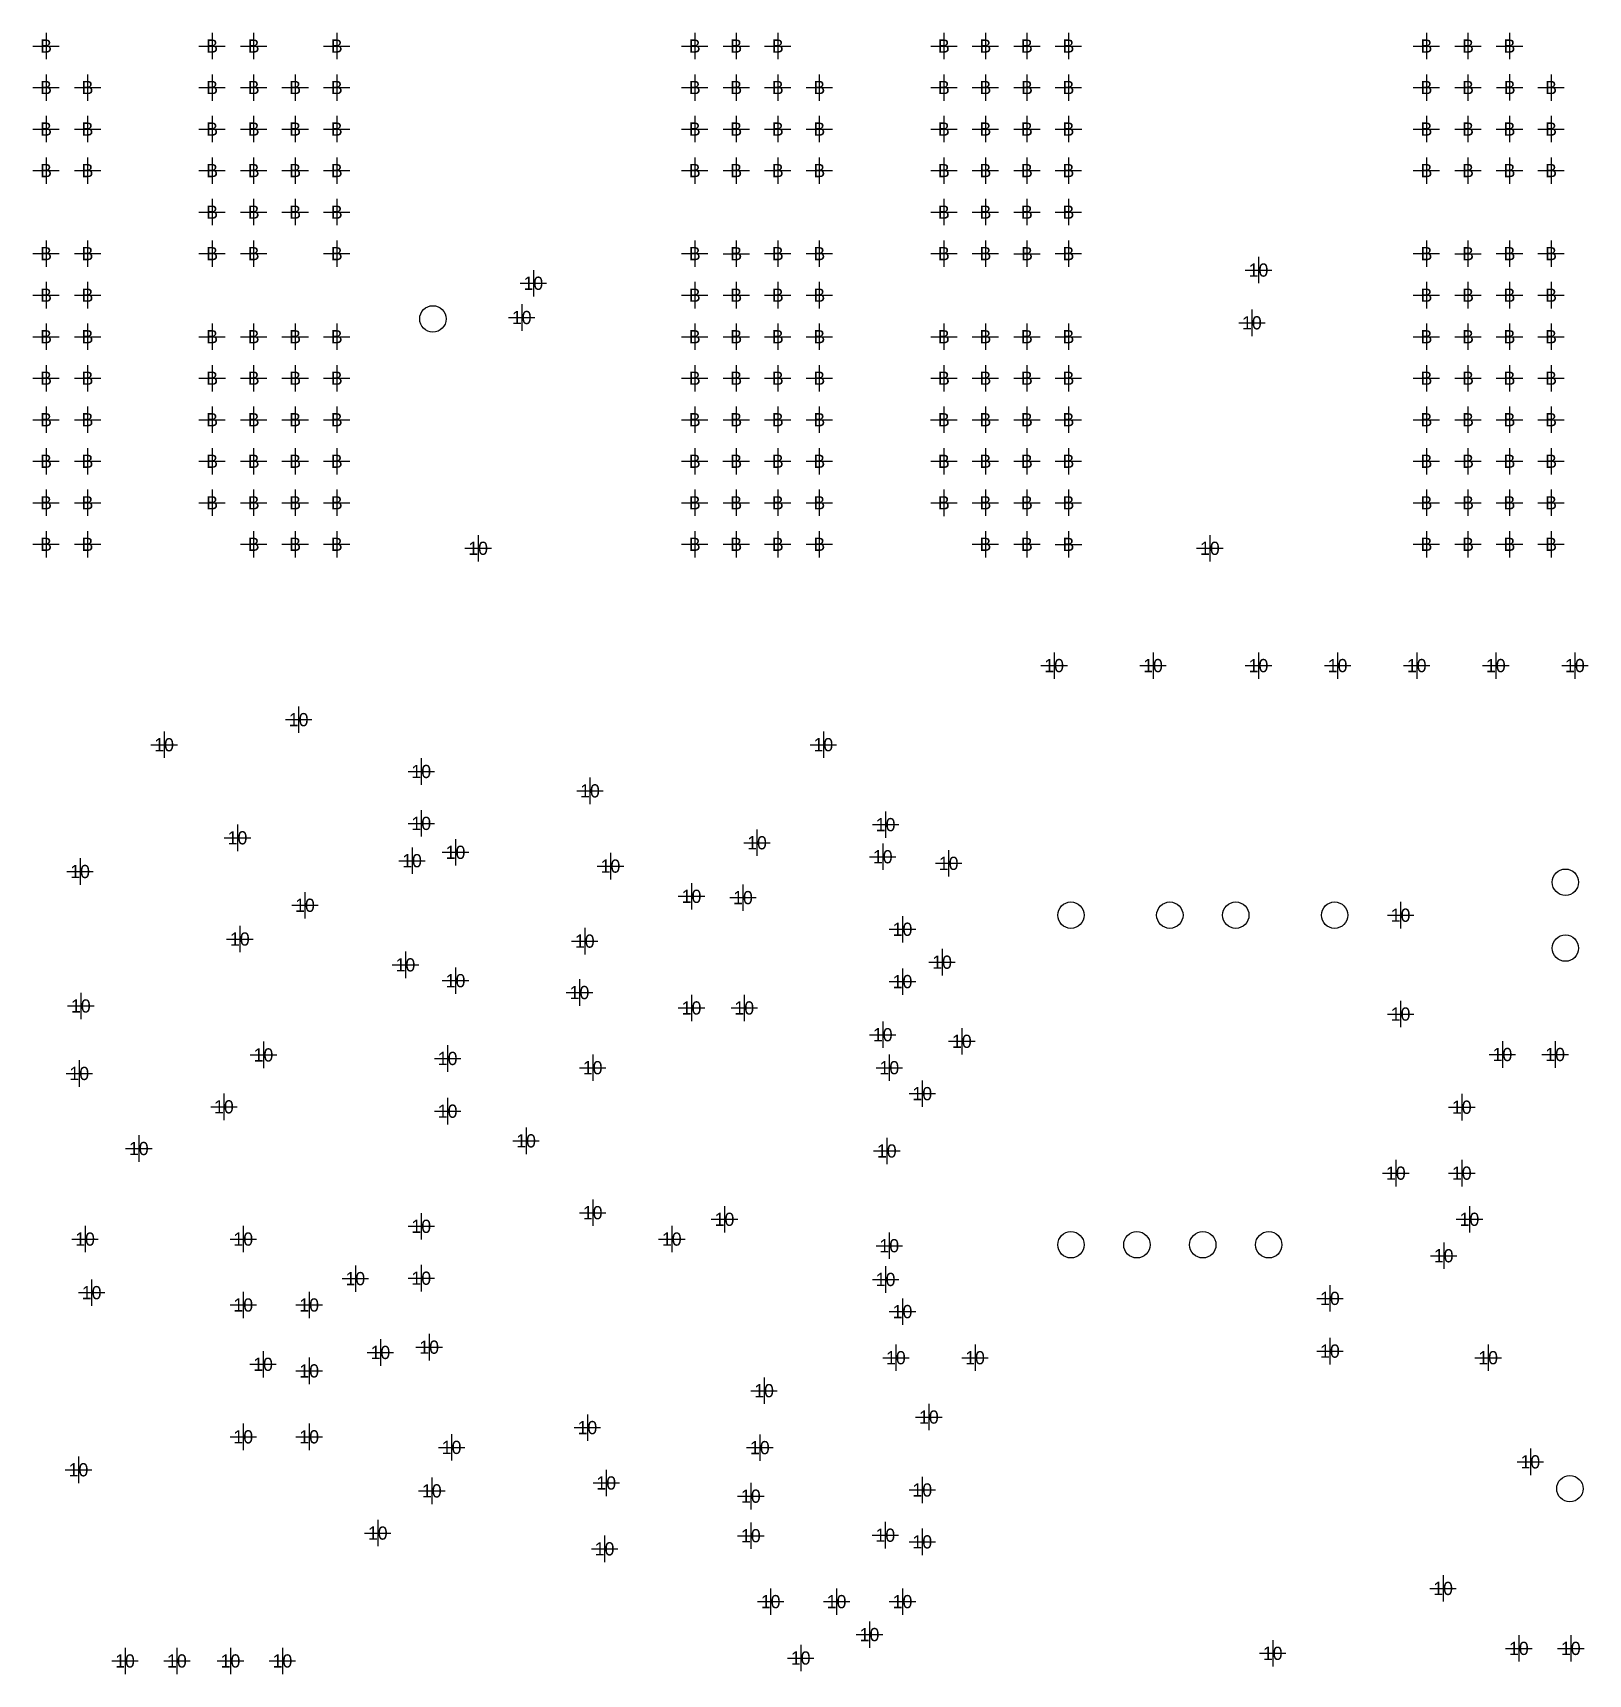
# Model space of a CAD drawing. Extents: x -13164 to 30582, y -10288 to 18382.
# Drawn here: x 3792 to 4972, y 3400 to 4645 of the extents above; entities that cross this region are included whole.
import ezdxf
from ezdxf.enums import TextEntityAlignment as Align

# ---------------------------------------------------------------- set-up
doc = ezdxf.new("R2010")
doc.units = 0
doc.layers.add('MA_NCLEGEND-1-18', color=7, linetype='CONTINUOUS')

# ---------------------------------------------------------------- blocks, each defined once
blk = doc.blocks.new('FIGURE_CROSS')
for points in [[(-0.5, 0), (0.5, 0)], [(0, 0.5), (0, -0.5)]]:
    blk.add_lwpolyline(points)
blk = doc.blocks.new('FIGURE_CIRCLE')
blk.add_circle((0, 0), 0.5)

msp = doc.modelspace()

# ---------------------------------------------------------------- block references
at = {"layer": 'MA_NCLEGEND-1-18'}
for name, p, xscale, yscale in [('FIGURE_CROSS', (3801.957, 4635.457), 20, 20), ('FIGURE_CROSS', (3927.941, 4635.457), 20, 20), ('FIGURE_CROSS', (3959.437, 4635.457), 20, 20), ('FIGURE_CROSS', (4022.429, 4635.457), 20, 20), ('FIGURE_CROSS', (4293.964, 4635.457), 20, 20), ('FIGURE_CROSS', (4325.46, 4635.457), 20, 20), ('FIGURE_CROSS', (4356.957, 4635.457), 20, 20), ('FIGURE_CROSS', (4482.941, 4635.457), 20, 20), ('FIGURE_CROSS', (4514.437, 4635.461), 20, 20), ('FIGURE_CROSS', (4545.933, 4635.461), 20, 20), ('FIGURE_CROSS', (4577.429, 4635.457), 20, 20), ('FIGURE_CROSS', (4848.964, 4635.457), 20, 20), ('FIGURE_CROSS', (4880.46, 4635.457), 20, 20), ('FIGURE_CROSS', (4911.957, 4635.457), 20, 20), ('FIGURE_CROSS', (3801.957, 4603.961), 20, 20), ('FIGURE_CROSS', (3833.453, 4603.961), 20, 20), ('FIGURE_CROSS', (3927.941, 4603.961), 20, 20), ('FIGURE_CROSS', (3959.437, 4603.961), 20, 20), ('FIGURE_CROSS', (3990.933, 4603.961), 20, 20), ('FIGURE_CROSS', (4022.429, 4603.957), 20, 20), ('FIGURE_CROSS', (4293.964, 4603.961), 20, 20), ('FIGURE_CROSS', (4325.463, 4603.943), 20, 20), ('FIGURE_CROSS', (4356.957, 4603.961), 20, 20), ('FIGURE_CROSS', (4388.453, 4603.961), 20, 20), ('FIGURE_CROSS', (4482.941, 4603.961), 20, 20), ('FIGURE_CROSS', (4514.437, 4603.961), 20, 20), ('FIGURE_CROSS', (4545.963, 4603.943), 20, 20), ('FIGURE_CROSS', (4577.429, 4603.957), 20, 20), ('FIGURE_CROSS', (4848.964, 4603.961), 20, 20), ('FIGURE_CROSS', (4880.463, 4603.943), 20, 20), ('FIGURE_CROSS', (4912.04, 4604.044), 20, 20), ('FIGURE_CROSS', (4943.453, 4603.961), 20, 20), ('FIGURE_CROSS', (3801.957, 4572.465), 20, 20), ('FIGURE_CROSS', (3833.453, 4572.465), 20, 20), ('FIGURE_CROSS', (3927.941, 4572.465), 20, 20), ('FIGURE_CROSS', (3959.437, 4572.465), 20, 20), ('FIGURE_CROSS', (3990.933, 4572.465), 20, 20), ('FIGURE_CROSS', (4022.429, 4572.465), 20, 20), ('FIGURE_CROSS', (4293.964, 4572.465), 20, 20), ('FIGURE_CROSS', (4325.461, 4572.465), 20, 20), ('FIGURE_CROSS', (4356.957, 4572.465), 20, 20), ('FIGURE_CROSS', (4388.453, 4572.465), 20, 20), ('FIGURE_CROSS', (4482.963, 4572.443), 20, 20), ('FIGURE_CROSS', (4514.437, 4572.465), 20, 20), ('FIGURE_CROSS', (4545.933, 4572.465), 20, 20), ('FIGURE_CROSS', (4577.463, 4572.443), 20, 20), ('FIGURE_CROSS', (4848.964, 4572.465), 20, 20), ('FIGURE_CROSS', (4880.461, 4572.465), 20, 20), ('FIGURE_CROSS', (4911.957, 4572.464), 20, 20), ('FIGURE_CROSS', (4943.453, 4572.465), 20, 20), ('FIGURE_CROSS', (3801.957, 4540.969), 20, 20), ('FIGURE_CROSS', (3833.453, 4540.968), 20, 20), ('FIGURE_CROSS', (3927.941, 4540.969), 20, 20), ('FIGURE_CROSS', (3959.437, 4540.969), 20, 20), ('FIGURE_CROSS', (3990.933, 4540.969), 20, 20), ('FIGURE_CROSS', (4022.429, 4540.968), 20, 20), ('FIGURE_CROSS', (4293.964, 4540.968), 20, 20), ('FIGURE_CROSS', (4325.461, 4540.968), 20, 20), ('FIGURE_CROSS', (4356.957, 4540.969), 20, 20), ('FIGURE_CROSS', (4388.453, 4540.968), 20, 20), ('FIGURE_CROSS', (4482.941, 4540.969), 20, 20), ('FIGURE_CROSS', (4514.437, 4540.969), 20, 20), ('FIGURE_CROSS', (4545.933, 4540.969), 20, 20), ('FIGURE_CROSS', (4577.429, 4540.968), 20, 20), ('FIGURE_CROSS', (4848.964, 4540.968), 20, 20), ('FIGURE_CROSS', (4880.461, 4540.968), 20, 20), ('FIGURE_CROSS', (4911.957, 4540.968), 20, 20), ('FIGURE_CROSS', (4943.453, 4540.968), 20, 20), ('FIGURE_CROSS', (3927.941, 4509.472), 20, 20), ('FIGURE_CROSS', (3959.437, 4509.472), 20, 20), ('FIGURE_CROSS', (3990.933, 4509.472), 20, 20), ('FIGURE_CROSS', (4022.429, 4509.472), 20, 20), ('FIGURE_CROSS', (4482.941, 4509.472), 20, 20), ('FIGURE_CROSS', (4514.437, 4509.472), 20, 20), ('FIGURE_CROSS', (4545.933, 4509.472), 20, 20), ('FIGURE_CROSS', (4577.429, 4509.472), 20, 20), ('FIGURE_CROSS', (3801.957, 4477.976), 20, 20), ('FIGURE_CROSS', (3833.453, 4477.976), 20, 20), ('FIGURE_CROSS', (3927.941, 4477.976), 20, 20), ('FIGURE_CROSS', (3959.437, 4477.976), 20, 20), ('FIGURE_CROSS', (4022.429, 4477.972), 20, 20), ('FIGURE_CROSS', (4293.964, 4477.976), 20, 20), ('FIGURE_CROSS', (4325.463, 4477.943), 20, 20), ('FIGURE_CROSS', (4356.957, 4477.976), 20, 20), ('FIGURE_CROSS', (4388.453, 4477.976), 20, 20), ('FIGURE_CROSS', (4482.941, 4477.976), 20, 20), ('FIGURE_CROSS', (4514.437, 4477.976), 20, 20), ('FIGURE_CROSS', (4545.963, 4477.943), 20, 20), ('FIGURE_CROSS', (4577.429, 4477.976), 20, 20), ('FIGURE_CROSS', (4848.964, 4477.976), 20, 20), ('FIGURE_CROSS', (4880.463, 4477.943), 20, 20), ('FIGURE_CROSS', (4911.957, 4477.976), 20, 20), ('FIGURE_CROSS', (4943.453, 4477.976), 20, 20), ('FIGURE_CROSS', (4721.571, 4465.512), 20.079, 20.079), ('FIGURE_CROSS', (4171.571, 4455.512), 20.079, 20.079), ('FIGURE_CROSS', (3801.957, 4446.48), 20, 20), ('FIGURE_CROSS', (3833.453, 4446.48), 20, 20), ('FIGURE_CROSS', (4293.964, 4446.48), 20, 20), ('FIGURE_CROSS', (4325.461, 4446.48), 20, 20), ('FIGURE_CROSS', (4356.957, 4446.48), 20, 20), ('FIGURE_CROSS', (4388.453, 4446.48), 20, 20), ('FIGURE_CROSS', (4848.964, 4446.48), 20, 20), ('FIGURE_CROSS', (4880.461, 4446.48), 20, 20), ('FIGURE_CROSS', (4911.957, 4446.48), 20, 20), ('FIGURE_CROSS', (4943.453, 4446.48), 20, 20), ('FIGURE_CIRCLE', (4095.377, 4428.473), 20, 20), ('FIGURE_CROSS', (4162.758, 4429.525), 20.079, 20.079), ('FIGURE_CROSS', (4716.571, 4425.512), 20.079, 20.079), ('FIGURE_CROSS', (3801.957, 4414.984), 20, 20), ('FIGURE_CROSS', (3833.453, 4414.984), 20, 20), ('FIGURE_CROSS', (3927.941, 4414.984), 20, 20), ('FIGURE_CROSS', (3959.437, 4414.984), 20, 20), ('FIGURE_CROSS', (3990.933, 4414.984), 20, 20), ('FIGURE_CROSS', (4022.429, 4414.984), 20, 20), ('FIGURE_CROSS', (4293.963, 4414.943), 20, 20), ('FIGURE_CROSS', (4325.461, 4414.984), 20, 20), ('FIGURE_CROSS', (4356.957, 4414.984), 20, 20), ('FIGURE_CROSS', (4388.453, 4414.984), 20, 20), ('FIGURE_CROSS', (4482.941, 4414.984), 20, 20), ('FIGURE_CROSS', (4514.437, 4414.984), 20, 20), ('FIGURE_CROSS', (4545.933, 4414.984), 20, 20), ('FIGURE_CROSS', (4577.429, 4414.984), 20, 20), ('FIGURE_CROSS', (4848.963, 4414.943), 20, 20), ('FIGURE_CROSS', (4880.461, 4414.984), 20, 20), ('FIGURE_CROSS', (4911.957, 4414.984), 20, 20), ('FIGURE_CROSS', (4943.453, 4414.984), 20, 20), ('FIGURE_CROSS', (3801.957, 4383.488), 20, 20), ('FIGURE_CROSS', (3833.453, 4383.488), 20, 20), ('FIGURE_CROSS', (3927.941, 4383.488), 20, 20), ('FIGURE_CROSS', (3928.001, 4383.488), 20, 20), ('FIGURE_CROSS', (3959.437, 4383.488), 20, 20), ('FIGURE_CROSS', (3990.933, 4383.488), 20, 20), ('FIGURE_CROSS', (4022.429, 4383.488), 20, 20), ('FIGURE_CROSS', (4293.964, 4383.488), 20, 20), ('FIGURE_CROSS', (4325.461, 4383.488), 20, 20), ('FIGURE_CROSS', (4356.957, 4383.488), 20, 20), ('FIGURE_CROSS', (4388.453, 4383.488), 20, 20), ('FIGURE_CROSS', (4482.941, 4383.488), 20, 20), ('FIGURE_CROSS', (4483.001, 4383.488), 20, 20), ('FIGURE_CROSS', (4514.437, 4383.488), 20, 20), ('FIGURE_CROSS', (4545.933, 4383.488), 20, 20), ('FIGURE_CROSS', (4577.429, 4383.488), 20, 20), ('FIGURE_CROSS', (4848.964, 4383.488), 20, 20), ('FIGURE_CROSS', (4880.461, 4383.488), 20, 20), ('FIGURE_CROSS', (4911.957, 4383.488), 20, 20), ('FIGURE_CROSS', (4943.453, 4383.488), 20, 20), ('FIGURE_CROSS', (3801.957, 4351.992), 20, 20), ('FIGURE_CROSS', (3833.453, 4351.992), 20, 20), ('FIGURE_CROSS', (3927.941, 4351.992), 20, 20), ('FIGURE_CROSS', (3959.437, 4351.992), 20, 20), ('FIGURE_CROSS', (3990.933, 4351.992), 20, 20), ('FIGURE_CROSS', (4022.429, 4351.992), 20, 20), ('FIGURE_CROSS', (4293.964, 4351.992), 20, 20), ('FIGURE_CROSS', (4325.461, 4351.992), 20, 20), ('FIGURE_CROSS', (4356.957, 4351.992), 20, 20), ('FIGURE_CROSS', (4388.453, 4351.992), 20, 20), ('FIGURE_CROSS', (4482.881, 4351.992), 20, 20), ('FIGURE_CROSS', (4482.941, 4351.992), 20, 20), ('FIGURE_CROSS', (4514.437, 4351.992), 20, 20), ('FIGURE_CROSS', (4545.933, 4351.992), 20, 20), ('FIGURE_CROSS', (4577.429, 4351.992), 20, 20), ('FIGURE_CROSS', (4848.964, 4351.992), 20, 20), ('FIGURE_CROSS', (4880.461, 4351.992), 20, 20), ('FIGURE_CROSS', (4911.957, 4351.992), 20, 20), ('FIGURE_CROSS', (4943.453, 4351.992), 20, 20), ('FIGURE_CROSS', (3801.957, 4320.496), 20, 20), ('FIGURE_CROSS', (3833.453, 4320.496), 20, 20), ('FIGURE_CROSS', (3927.941, 4320.496), 20, 20), ('FIGURE_CROSS', (3959.437, 4320.496), 20, 20), ('FIGURE_CROSS', (3990.933, 4320.496), 20, 20), ('FIGURE_CROSS', (4022.429, 4320.496), 20, 20), ('FIGURE_CROSS', (4293.964, 4320.496), 20, 20), ('FIGURE_CROSS', (4325.401, 4320.496), 20, 20), ('FIGURE_CROSS', (4325.461, 4320.496), 20, 20), ('FIGURE_CROSS', (4356.957, 4320.496), 20, 20), ('FIGURE_CROSS', (4388.453, 4320.496), 20, 20), ('FIGURE_CROSS', (4482.941, 4320.496), 20, 20), ('FIGURE_CROSS', (4482.941, 4320.436), 20, 20), ('FIGURE_CROSS', (4514.437, 4320.496), 20, 20), ('FIGURE_CROSS', (4545.933, 4320.496), 20, 20), ('FIGURE_CROSS', (4577.429, 4320.496), 20, 20), ('FIGURE_CROSS', (4848.964, 4320.496), 20, 20), ('FIGURE_CROSS', (4880.461, 4320.496), 20, 20), ('FIGURE_CROSS', (4911.957, 4320.496), 20, 20), ('FIGURE_CROSS', (4943.453, 4320.496), 20, 20), ('FIGURE_CROSS', (3801.957, 4289), 20, 20), ('FIGURE_CROSS', (3833.453, 4289), 20, 20), ('FIGURE_CROSS', (3927.941, 4289), 20, 20), ('FIGURE_CROSS', (3959.437, 4289), 20, 20), ('FIGURE_CROSS', (3990.933, 4289), 20, 20), ('FIGURE_CROSS', (4022.43, 4289.001), 20, 20), ('FIGURE_CROSS', (4293.964, 4289), 20, 20), ('FIGURE_CROSS', (4325.461, 4289), 20, 20), ('FIGURE_CROSS', (4356.957, 4289), 20, 20), ('FIGURE_CROSS', (4388.453, 4289), 20, 20), ('FIGURE_CROSS', (4482.941, 4289), 20, 20), ('FIGURE_CROSS', (4482.941, 4288.94), 20, 20), ('FIGURE_CROSS', (4514.437, 4289), 20, 20), ('FIGURE_CROSS', (4545.933, 4289), 20, 20), ('FIGURE_CROSS', (4577.43, 4289.001), 20, 20), ('FIGURE_CROSS', (4848.964, 4289), 20, 20), ('FIGURE_CROSS', (4880.461, 4289), 20, 20), ('FIGURE_CROSS', (4911.957, 4289), 20, 20), ('FIGURE_CROSS', (4943.453, 4289), 20, 20), ('FIGURE_CROSS', (3801.957, 4257.504), 20, 20), ('FIGURE_CROSS', (3833.453, 4257.504), 20, 20), ('FIGURE_CROSS', (3959.437, 4257.504), 20, 20), ('FIGURE_CROSS', (3990.933, 4257.504), 20, 20), ('FIGURE_CROSS', (4022.429, 4257.504), 20, 20), ('FIGURE_CROSS', (4129.706, 4254.473), 20.079, 20.079), ('FIGURE_CROSS', (4293.964, 4257.504), 20, 20), ('FIGURE_CROSS', (4325.461, 4257.504), 20, 20), ('FIGURE_CROSS', (4356.957, 4257.504), 20, 20), ('FIGURE_CROSS', (4388.453, 4257.504), 20, 20), ('FIGURE_CROSS', (4514.437, 4257.504), 20, 20), ('FIGURE_CROSS', (4545.933, 4257.504), 20, 20), ('FIGURE_CROSS', (4577.463, 4257.443), 20, 20), ('FIGURE_CROSS', (4684.706, 4254.473), 20.079, 20.079), ('FIGURE_CROSS', (4848.964, 4257.504), 20, 20), ('FIGURE_CROSS', (4880.464, 4257.504), 20, 20), ('FIGURE_CROSS', (4911.957, 4257.504), 20, 20), ('FIGURE_CROSS', (4943.453, 4257.504), 20, 20), ('FIGURE_CROSS', (4566.572, 4165.512), 20.079, 20.079), ('FIGURE_CROSS', (4641.572, 4165.512), 20.079, 20.079), ('FIGURE_CROSS', (4721.572, 4165.512), 20.079, 20.079), ('FIGURE_CROSS', (4781.572, 4165.512), 20.079, 20.079), ('FIGURE_CROSS', (4841.572, 4165.512), 20.079, 20.079), ('FIGURE_CROSS', (4901.572, 4165.512), 20.079, 20.079), ('FIGURE_CROSS', (4961.572, 4165.512), 20.079, 20.079), ('FIGURE_CROSS', (3993.571, 4124.512), 20.079, 20.079), ('FIGURE_CROSS', (3891.532, 4105.473), 20.079, 20.079), ('FIGURE_CROSS', (4391.532, 4105.512), 20.079, 20.079), ('FIGURE_CROSS', (4086.571, 4085.2), 20.079, 20.079), ('FIGURE_CROSS', (4214.532, 4070.473), 20.079, 20.079), ('FIGURE_CROSS', (4086.571, 4045.822), 20.079, 20.079), ('FIGURE_CROSS', (4438.772, 4044.882), 20.079, 20.079), ('FIGURE_CROSS', (3947.201, 4034.882), 20.079, 20.079), ('FIGURE_CROSS', (4112.571, 4023.882), 20.079, 20.079), ('FIGURE_CROSS', (4341.204, 4031.118), 20.079, 20.079), ('FIGURE_CROSS', (4079.571, 4017.512), 20.079, 20.079), ('FIGURE_CROSS', (4230.0676, 4013.4097), 20.079, 20.079), ('FIGURE_CROSS', (4436.571, 4020.512), 20.079, 20.079), ('FIGURE_CROSS', (4486.571, 4015.512), 20.079, 20.079), ('FIGURE_CROSS', (3827.791, 4009.292), 20.079, 20.079), ('FIGURE_CIRCLE', (4954.331, 4001.182), 20, 20), ('FIGURE_CROSS', (4291.571, 3990.512), 20.079, 20.079), ('FIGURE_CROSS', (4330.571, 3989.512), 20.079, 20.079), ('FIGURE_CROSS', (3998.382, 3983.701), 20.079, 20.079), ('FIGURE_CIRCLE', (4579.331, 3976.182), 20, 20), ('FIGURE_CIRCLE', (4654.331, 3976.182), 20, 20), ('FIGURE_CIRCLE', (4704.331, 3976.182), 20, 20), ('FIGURE_CIRCLE', (4779.331, 3976.182), 20, 20), ('FIGURE_CROSS', (4829.331, 3976.182), 20.079, 20.079), ('FIGURE_CROSS', (4451.571, 3965.512), 20.079, 20.079), ('FIGURE_CROSS', (3948.973, 3958.11), 20.079, 20.079), ('FIGURE_CROSS', (4210.571, 3956.512), 20.079, 20.079), ('FIGURE_CIRCLE', (4954.331, 3951.182), 20, 20), ('FIGURE_CROSS', (4074.571, 3938.512), 20.079, 20.079), ('FIGURE_CROSS', (4481.571, 3940.512), 20.079, 20.079), ('FIGURE_CROSS', (4112.571, 3926.512), 20.079, 20.079), ('FIGURE_CROSS', (4451.571, 3925.824), 20.079, 20.079), ('FIGURE_CROSS', (4206.571, 3917.512), 20.079, 20.079), ('FIGURE_CROSS', (3828.382, 3907.323), 20.079, 20.079), ('FIGURE_CROSS', (4291.57, 3905.82), 20.079, 20.079), ('FIGURE_CROSS', (4331.569, 3905.823), 20.079, 20.079), ('FIGURE_CROSS', (4829.331, 3901.182), 20.079, 20.079), ('FIGURE_CROSS', (4436.571, 3885.512), 20.079, 20.079), ('FIGURE_CROSS', (4496.571, 3880.512), 20.079, 20.079), ('FIGURE_CROSS', (3966.883, 3870.2), 20.079, 20.079), ('FIGURE_CROSS', (4106.571, 3867.512), 20.079, 20.079), ('FIGURE_CROSS', (4906.571, 3870.512), 20.079, 20.079), ('FIGURE_CROSS', (4946.571, 3870.512), 20.079, 20.079), ('FIGURE_CROSS', (3827.201, 3856.142), 20.079, 20.079), ('FIGURE_CROSS', (4216.571, 3860.512), 20.079, 20.079), ('FIGURE_CROSS', (4441.571, 3860.512), 20.079, 20.079), ('FIGURE_CROSS', (4466.57, 3840.822), 20.079, 20.079), ('FIGURE_CROSS', (3936.881, 3830.822), 20.079, 20.079), ('FIGURE_CROSS', (4106.571, 3827.512), 20.079, 20.079), ('FIGURE_CROSS', (4875.758, 3830.525), 20.079, 20.079), ('FIGURE_CROSS', (4166.071, 3805.012), 20.079, 20.079), ('FIGURE_CROSS', (3872.306, 3799.202), 20.079, 20.079), ('FIGURE_CROSS', (4439.644, 3797.323), 20.079, 20.079), ('FIGURE_CROSS', (4825.758, 3780.525), 20.079, 20.079), ('FIGURE_CROSS', (4875.758, 3780.525), 20.079, 20.079), ('FIGURE_CROSS', (4216.571, 3750.512), 20.079, 20.079), ('FIGURE_CROSS', (4086.57, 3740.2), 20.079, 20.079), ('FIGURE_CROSS', (4316.571, 3745.512), 20.079, 20.079), ('FIGURE_CROSS', (4881.571, 3745.512), 20.079, 20.079), ('FIGURE_CROSS', (3831.571, 3730.512), 20.079, 20.079), ('FIGURE_CROSS', (3951.571, 3730.512), 20.079, 20.079), ('FIGURE_CROSS', (4276.571, 3730.512), 20.079, 20.079), ('FIGURE_CROSS', (4441.532, 3725.473), 20.079, 20.079), ('FIGURE_CIRCLE', (4579.331, 3726.182), 20, 20), ('FIGURE_CIRCLE', (4629.331, 3726.182), 20, 20), ('FIGURE_CIRCLE', (4679.331, 3726.182), 20, 20), ('FIGURE_CIRCLE', (4729.331, 3726.182), 20, 20), ('FIGURE_CROSS', (4862.021, 3717.855), 20.079, 20.079), ('FIGURE_CROSS', (4036.571, 3700.512), 20.079, 20.079), ('FIGURE_CROSS', (4086.57, 3700.822), 20.079, 20.079), ('FIGURE_CROSS', (3836.571, 3689.882), 20.079, 20.079), ('FIGURE_CROSS', (4438.772, 3699.882), 20.079, 20.079), ('FIGURE_CROSS', (3951.571, 3680.512), 20.079, 20.079), ('FIGURE_CROSS', (4001.571, 3680.512), 20.079, 20.079), ('FIGURE_CROSS', (4451.571, 3675.512), 20.079, 20.079), ('FIGURE_CROSS', (4775.758, 3685.525), 20.079, 20.079), ('FIGURE_CROSS', (4055.571, 3644.512), 20.079, 20.079), ('FIGURE_CROSS', (4092.571, 3648.512), 20.079, 20.079), ('FIGURE_CROSS', (4446.571, 3640.512), 20.079, 20.079), ('FIGURE_CROSS', (4506.571, 3640.512), 20.079, 20.079), ('FIGURE_CROSS', (4775.758, 3645.525), 20.079, 20.079), ('FIGURE_CROSS', (4895.758, 3640.525), 20.079, 20.079), ('FIGURE_CROSS', (3966.571, 3635.512), 20.079, 20.079), ('FIGURE_CROSS', (4001.571, 3630.512), 20.079, 20.079), ('FIGURE_CROSS', (4346.571, 3615.512), 20.079, 20.079), ('FIGURE_CROSS', (4471.571, 3595.512), 20.079, 20.079), ('FIGURE_CROSS', (3951.571, 3580.512), 20.079, 20.079), ('FIGURE_CROSS', (4001.571, 3580.512), 20.079, 20.079), ('FIGURE_CROSS', (4212.571, 3587.512), 20.079, 20.079), ('FIGURE_CROSS', (4109.571, 3572.512), 20.079, 20.079), ('FIGURE_CROSS', (4343.382, 3572.323), 20.079, 20.079), ('FIGURE_CROSS', (3826.571, 3555.512), 20.079, 20.079), ('FIGURE_CROSS', (4927.758, 3561.525), 20.079, 20.079), ('FIGURE_CROSS', (4094.571, 3539.512), 20.079, 20.079), ('FIGURE_CROSS', (4226.881, 3545.513), 20.079, 20.079), ('FIGURE_CROSS', (4466.573, 3540.2), 20.079, 20.079), ('FIGURE_CIRCLE', (4957.758, 3541.182), 20, 20), ('FIGURE_CROSS', (4336.571, 3535.512), 20.079, 20.079), ('FIGURE_CROSS', (4053.571, 3507.512), 20.079, 20.079), ('FIGURE_CROSS', (4336.571, 3505.512), 20.079, 20.079), ('FIGURE_CROSS', (4438.5247, 3505.8802), 20.079, 20.079), ('FIGURE_CROSS', (4225.61, 3495.551), 20.079, 20.079), ('FIGURE_CROSS', (4466.573, 3500.822), 20.079, 20.079), ('FIGURE_CROSS', (4861.571, 3465.512), 20.079, 20.079), ('FIGURE_CROSS', (4351.571, 3455.512), 20.079, 20.079), ('FIGURE_CROSS', (4401.571, 3455.512), 20.079, 20.079), ('FIGURE_CROSS', (4451.571, 3455.512), 20.079, 20.079), ('FIGURE_CROSS', (4426.571, 3430.512), 20.079, 20.079), ('FIGURE_CROSS', (4732.343, 3416.284), 20.079, 20.079), ('FIGURE_CROSS', (4919.051, 3420.032), 20.079, 20.079), ('FIGURE_CROSS', (4958.429, 3420.032), 20.079, 20.079), ('FIGURE_CROSS', (3861.882, 3410.512), 20.079, 20.079), ('FIGURE_CROSS', (3901.26, 3410.512), 20.079, 20.079), ('FIGURE_CROSS', (3941.881, 3410.514), 20.079, 20.079), ('FIGURE_CROSS', (3981.259, 3410.514), 20.079, 20.079), ('FIGURE_CROSS', (4374.343, 3412.74), 20.079, 20.079)]:
    msp.add_blockref(name, p, dxfattribs=dict(at, xscale=xscale, yscale=yscale))

# ---------------------------------------------------------------- texts
for s, height, p in [('B', 10, (3801.957, 4635.457)), ('B', 10, (3927.941, 4635.457)), ('B', 10, (3959.437, 4635.457)), ('B', 10, (4022.429, 4635.457)), ('B', 10, (4293.964, 4635.457)), ('B', 10, (4325.46, 4635.457)), ('B', 10, (4356.957, 4635.457)), ('B', 10, (4482.941, 4635.457)), ('B', 10, (4514.437, 4635.461)), ('B', 10, (4545.933, 4635.461)), ('B', 10, (4577.429, 4635.457)), ('B', 10, (4848.964, 4635.457)), ('B', 10, (4880.46, 4635.457)), ('B', 10, (4911.957, 4635.457)), ('B', 10, (3801.957, 4603.961)), ('B', 10, (3833.453, 4603.961)), ('B', 10, (3927.941, 4603.961)), ('B', 10, (3959.437, 4603.961)), ('B', 10, (3990.933, 4603.961)), ('B', 10, (4022.429, 4603.957)), ('B', 10, (4293.964, 4603.961)), ('B', 10, (4325.463, 4603.943)), ('B', 10, (4356.957, 4603.961)), ('B', 10, (4388.453, 4603.961)), ('B', 10, (4482.941, 4603.961)), ('B', 10, (4514.437, 4603.961)), ('B', 10, (4545.963, 4603.943)), ('B', 10, (4577.429, 4603.957)), ('B', 10, (4848.964, 4603.961)), ('B', 10, (4880.463, 4603.943)), ('B', 10, (4912.04, 4604.044)), ('B', 10, (4943.453, 4603.961)), ('B', 10, (3801.957, 4572.465)), ('B', 10, (3833.453, 4572.465)), ('B', 10, (3927.941, 4572.465)), ('B', 10, (3959.437, 4572.465)), ('B', 10, (3990.933, 4572.465)), ('B', 10, (4022.429, 4572.465)), ('B', 10, (4293.964, 4572.465)), ('B', 10, (4325.461, 4572.465)), ('B', 10, (4356.957, 4572.465)), ('B', 10, (4388.453, 4572.465)), ('B', 10, (4482.963, 4572.443)), ('B', 10, (4514.437, 4572.465)), ('B', 10, (4545.933, 4572.465)), ('B', 10, (4577.463, 4572.443)), ('B', 10, (4848.964, 4572.465)), ('B', 10, (4880.461, 4572.465)), ('B', 10, (4911.957, 4572.464)), ('B', 10, (4943.453, 4572.465)), ('B', 10, (3801.957, 4540.969)), ('B', 10, (3833.453, 4540.968)), ('B', 10, (3927.941, 4540.969)), ('B', 10, (3959.437, 4540.969)), ('B', 10, (3990.933, 4540.969)), ('B', 10, (4022.429, 4540.968)), ('B', 10, (4293.964, 4540.968)), ('B', 10, (4325.461, 4540.968)), ('B', 10, (4356.957, 4540.969)), ('B', 10, (4388.453, 4540.968)), ('B', 10, (4482.941, 4540.969)), ('B', 10, (4514.437, 4540.969)), ('B', 10, (4545.933, 4540.969)), ('B', 10, (4577.429, 4540.968)), ('B', 10, (4848.964, 4540.968)), ('B', 10, (4880.461, 4540.968)), ('B', 10, (4911.957, 4540.968)), ('B', 10, (4943.453, 4540.968)), ('B', 10, (3927.941, 4509.472)), ('B', 10, (3959.437, 4509.472)), ('B', 10, (3990.933, 4509.472)), ('B', 10, (4022.429, 4509.472)), ('B', 10, (4482.941, 4509.472)), ('B', 10, (4514.437, 4509.472)), ('B', 10, (4545.933, 4509.472)), ('B', 10, (4577.429, 4509.472)), ('B', 10, (3801.957, 4477.976)), ('B', 10, (3833.453, 4477.976)), ('B', 10, (3927.941, 4477.976)), ('B', 10, (3959.437, 4477.976)), ('B', 10, (4022.429, 4477.972)), ('B', 10, (4293.964, 4477.976)), ('B', 10, (4325.463, 4477.943)), ('B', 10, (4356.957, 4477.976)), ('B', 10, (4388.453, 4477.976)), ('B', 10, (4482.941, 4477.976)), ('B', 10, (4514.437, 4477.976)), ('B', 10, (4545.963, 4477.943)), ('B', 10, (4577.429, 4477.976)), ('B', 10, (4848.964, 4477.976)), ('B', 10, (4880.463, 4477.943)), ('B', 10, (4911.957, 4477.976)), ('B', 10, (4943.453, 4477.976)), ('10', 10.0395, (4721.571, 4465.512)), ('10', 10.0395, (4171.571, 4455.512)), ('B', 10, (3801.957, 4446.48)), ('B', 10, (3833.453, 4446.48)), ('B', 10, (4293.964, 4446.48)), ('B', 10, (4325.461, 4446.48)), ('B', 10, (4356.957, 4446.48)), ('B', 10, (4388.453, 4446.48)), ('B', 10, (4848.964, 4446.48)), ('B', 10, (4880.461, 4446.48)), ('B', 10, (4911.957, 4446.48)), ('B', 10, (4943.453, 4446.48)), ('10', 10.0395, (4162.758, 4429.525)), ('B', 10, (3801.957, 4414.984)), ('B', 10, (3833.453, 4414.984)), ('B', 10, (3927.941, 4414.984)), ('B', 10, (3959.437, 4414.984)), ('B', 10, (3990.933, 4414.984)), ('B', 10, (4022.429, 4414.984)), ('B', 10, (4293.963, 4414.943)), ('B', 10, (4325.461, 4414.984)), ('B', 10, (4356.957, 4414.984)), ('B', 10, (4388.453, 4414.984)), ('B', 10, (4482.941, 4414.984)), ('B', 10, (4514.437, 4414.984)), ('B', 10, (4545.933, 4414.984)), ('B', 10, (4577.429, 4414.984)), ('10', 10.0395, (4716.571, 4425.512)), ('B', 10, (4848.963, 4414.943)), ('B', 10, (4880.461, 4414.984)), ('B', 10, (4911.957, 4414.984)), ('B', 10, (4943.453, 4414.984)), ('B', 10, (3801.957, 4383.488)), ('B', 10, (3833.453, 4383.488)), ('B', 10, (3927.941, 4383.488)), ('B', 10, (3928.001, 4383.488)), ('B', 10, (3959.437, 4383.488)), ('B', 10, (3990.933, 4383.488)), ('B', 10, (4022.429, 4383.488)), ('B', 10, (4293.964, 4383.488)), ('B', 10, (4325.461, 4383.488)), ('B', 10, (4356.957, 4383.488)), ('B', 10, (4388.453, 4383.488)), ('B', 10, (4482.941, 4383.488)), ('B', 10, (4483.001, 4383.488)), ('B', 10, (4514.437, 4383.488)), ('B', 10, (4545.933, 4383.488)), ('B', 10, (4577.429, 4383.488)), ('B', 10, (4848.964, 4383.488)), ('B', 10, (4880.461, 4383.488)), ('B', 10, (4911.957, 4383.488)), ('B', 10, (4943.453, 4383.488)), ('B', 10, (3801.957, 4351.992)), ('B', 10, (3833.453, 4351.992)), ('B', 10, (3927.941, 4351.992)), ('B', 10, (3959.437, 4351.992)), ('B', 10, (3990.933, 4351.992)), ('B', 10, (4022.429, 4351.992)), ('B', 10, (4293.964, 4351.992)), ('B', 10, (4325.461, 4351.992)), ('B', 10, (4356.957, 4351.992)), ('B', 10, (4388.453, 4351.992)), ('B', 10, (4482.881, 4351.992)), ('B', 10, (4482.941, 4351.992)), ('B', 10, (4514.437, 4351.992)), ('B', 10, (4545.933, 4351.992)), ('B', 10, (4577.429, 4351.992)), ('B', 10, (4848.964, 4351.992)), ('B', 10, (4880.461, 4351.992)), ('B', 10, (4911.957, 4351.992)), ('B', 10, (4943.453, 4351.992)), ('B', 10, (3801.957, 4320.496)), ('B', 10, (3833.453, 4320.496)), ('B', 10, (3927.941, 4320.496)), ('B', 10, (3959.437, 4320.496)), ('B', 10, (3990.933, 4320.496)), ('B', 10, (4022.429, 4320.496)), ('B', 10, (4293.964, 4320.496)), ('B', 10, (4325.401, 4320.496)), ('B', 10, (4325.461, 4320.496)), ('B', 10, (4356.957, 4320.496)), ('B', 10, (4388.453, 4320.496)), ('B', 10, (4482.941, 4320.496)), ('B', 10, (4482.941, 4320.436)), ('B', 10, (4514.437, 4320.496)), ('B', 10, (4545.933, 4320.496)), ('B', 10, (4577.429, 4320.496)), ('B', 10, (4848.964, 4320.496)), ('B', 10, (4880.461, 4320.496)), ('B', 10, (4911.957, 4320.496)), ('B', 10, (4943.453, 4320.496)), ('B', 10, (3801.957, 4289)), ('B', 10, (3833.453, 4289)), ('B', 10, (3927.941, 4289)), ('B', 10, (3959.437, 4289)), ('B', 10, (3990.933, 4289)), ('B', 10, (4022.43, 4289.001)), ('B', 10, (4293.964, 4289)), ('B', 10, (4325.461, 4289)), ('B', 10, (4356.957, 4289)), ('B', 10, (4388.453, 4289)), ('B', 10, (4482.941, 4289)), ('B', 10, (4482.941, 4288.94)), ('B', 10, (4514.437, 4289)), ('B', 10, (4545.933, 4289)), ('B', 10, (4577.43, 4289.001)), ('B', 10, (4848.964, 4289)), ('B', 10, (4880.461, 4289)), ('B', 10, (4911.957, 4289)), ('B', 10, (4943.453, 4289)), ('B', 10, (3801.957, 4257.504)), ('B', 10, (3833.453, 4257.504)), ('B', 10, (3959.437, 4257.504)), ('B', 10, (3990.933, 4257.504)), ('B', 10, (4022.429, 4257.504)), ('10', 10.0395, (4129.706, 4254.473)), ('B', 10, (4293.964, 4257.504)), ('B', 10, (4325.461, 4257.504)), ('B', 10, (4356.957, 4257.504)), ('B', 10, (4388.453, 4257.504)), ('B', 10, (4514.437, 4257.504)), ('B', 10, (4545.933, 4257.504)), ('B', 10, (4577.463, 4257.443)), ('10', 10.0395, (4684.706, 4254.473)), ('B', 10, (4848.964, 4257.504)), ('B', 10, (4880.464, 4257.504)), ('B', 10, (4911.957, 4257.504)), ('B', 10, (4943.453, 4257.504)), ('10', 10.0395, (4566.572, 4165.512)), ('10', 10.0395, (4641.572, 4165.512)), ('10', 10.0395, (4721.572, 4165.512)), ('10', 10.0395, (4781.572, 4165.512)), ('10', 10.0395, (4841.572, 4165.512)), ('10', 10.0395, (4901.572, 4165.512)), ('10', 10.0395, (4961.572, 4165.512)), ('10', 10.0395, (3993.571, 4124.512)), ('10', 10.0395, (3891.532, 4105.473)), ('10', 10.0395, (4391.532, 4105.512)), ('10', 10.0395, (4086.571, 4085.2)), ('10', 10.0395, (4214.532, 4070.473)), ('10', 10.0395, (4086.571, 4045.822)), ('10', 10.0395, (4438.772, 4044.882)), ('10', 10.0395, (3947.201, 4034.882)), ('10', 10.0395, (4341.204, 4031.118)), ('10', 10.0395, (4079.571, 4017.512)), ('10', 10.0395, (4112.571, 4023.882)), ('10', 10.0395, (4436.571, 4020.512)), ('10', 10.0395, (3827.791, 4009.292)), ('10', 10.0395, (4230.0676, 4013.4097)), ('10', 10.0395, (4486.571, 4015.512)), ('10', 10.0395, (3998.382, 3983.701)), ('10', 10.0395, (4291.571, 3990.512)), ('10', 10.0395, (4330.571, 3989.512)), ('10', 10.0395, (4829.331, 3976.182)), ('10', 10.0395, (3948.973, 3958.11)), ('10', 10.0395, (4210.571, 3956.512)), ('10', 10.0395, (4451.571, 3965.512)), ('10', 10.0395, (4074.571, 3938.512)), ('10', 10.0395, (4481.571, 3940.512)), ('10', 10.0395, (4112.571, 3926.512)), ('10', 10.0395, (4206.571, 3917.512)), ('10', 10.0395, (4451.571, 3925.824)), ('10', 10.0395, (3828.382, 3907.323)), ('10', 10.0395, (4291.57, 3905.82)), ('10', 10.0395, (4331.569, 3905.823)), ('10', 10.0395, (4829.331, 3901.182)), ('10', 10.0395, (4436.571, 3885.512)), ('10', 10.0395, (4496.571, 3880.512)), ('10', 10.0395, (3966.883, 3870.2)), ('10', 10.0395, (4106.571, 3867.512)), ('10', 10.0395, (4906.571, 3870.512)), ('10', 10.0395, (4946.571, 3870.512)), ('10', 10.0395, (3827.201, 3856.142)), ('10', 10.0395, (4216.571, 3860.512)), ('10', 10.0395, (4441.571, 3860.512)), ('10', 10.0395, (3936.881, 3830.822)), ('10', 10.0395, (4466.57, 3840.822)), ('10', 10.0395, (4875.758, 3830.525)), ('10', 10.0395, (4106.571, 3827.512)), ('10', 10.0395, (4166.071, 3805.012)), ('10', 10.0395, (3872.306, 3799.202)), ('10', 10.0395, (4439.644, 3797.323)), ('10', 10.0395, (4825.758, 3780.525)), ('10', 10.0395, (4875.758, 3780.525)), ('10', 10.0395, (4216.571, 3750.512)), ('10', 10.0395, (4316.571, 3745.512)), ('10', 10.0395, (4881.571, 3745.512)), ('10', 10.0395, (3831.571, 3730.512)), ('10', 10.0395, (3951.571, 3730.512)), ('10', 10.0395, (4086.57, 3740.2)), ('10', 10.0395, (4276.571, 3730.512)), ('10', 10.0395, (4441.532, 3725.473)), ('10', 10.0395, (4862.021, 3717.855)), ('10', 10.0395, (4036.571, 3700.512)), ('10', 10.0395, (4086.57, 3700.822)), ('10', 10.0395, (4438.772, 3699.882)), ('10', 10.0395, (3836.571, 3689.882)), ('10', 10.0395, (3951.571, 3680.512)), ('10', 10.0395, (4001.571, 3680.512)), ('10', 10.0395, (4775.758, 3685.525)), ('10', 10.0395, (4451.571, 3675.512)), ('10', 10.0395, (4055.571, 3644.512)), ('10', 10.0395, (4092.571, 3648.512)), ('10', 10.0395, (4775.758, 3645.525)), ('10', 10.0395, (3966.571, 3635.512)), ('10', 10.0395, (4001.571, 3630.512)), ('10', 10.0395, (4446.571, 3640.512)), ('10', 10.0395, (4506.571, 3640.512)), ('10', 10.0395, (4895.758, 3640.525)), ('10', 10.0395, (4346.571, 3615.512)), ('10', 10.0395, (4471.571, 3595.512)), ('10', 10.0395, (3951.571, 3580.512)), ('10', 10.0395, (4001.571, 3580.512)), ('10', 10.0395, (4212.571, 3587.512)), ('10', 10.0395, (4109.571, 3572.512)), ('10', 10.0395, (4343.382, 3572.323)), ('10', 10.0395, (3826.571, 3555.512)), ('10', 10.0395, (4927.758, 3561.525)), ('10', 10.0395, (4226.881, 3545.513)), ('10', 10.0395, (4094.571, 3539.512)), ('10', 10.0395, (4336.571, 3535.512)), ('10', 10.0395, (4466.573, 3540.2)), ('10', 10.0395, (4053.571, 3507.512)), ('10', 10.0395, (4438.5247, 3505.8802)), ('10', 10.0395, (4225.61, 3495.551)), ('10', 10.0395, (4336.571, 3505.512)), ('10', 10.0395, (4466.573, 3500.822)), ('10', 10.0395, (4861.571, 3465.512)), ('10', 10.0395, (4351.571, 3455.512)), ('10', 10.0395, (4401.571, 3455.512)), ('10', 10.0395, (4451.571, 3455.512)), ('10', 10.0395, (4426.571, 3430.512)), ('10', 10.0395, (4919.051, 3420.032)), ('10', 10.0395, (4958.429, 3420.032)), ('10', 10.0395, (3861.882, 3410.512)), ('10', 10.0395, (3901.26, 3410.512)), ('10', 10.0395, (3941.881, 3410.514)), ('10', 10.0395, (3981.259, 3410.514)), ('10', 10.0395, (4374.343, 3412.74)), ('10', 10.0395, (4732.343, 3416.284))]:
    msp.add_text(s, height=height, dxfattribs=at).set_placement(p, align=Align.MIDDLE_CENTER)

doc.saveas('drawing.dxf')
